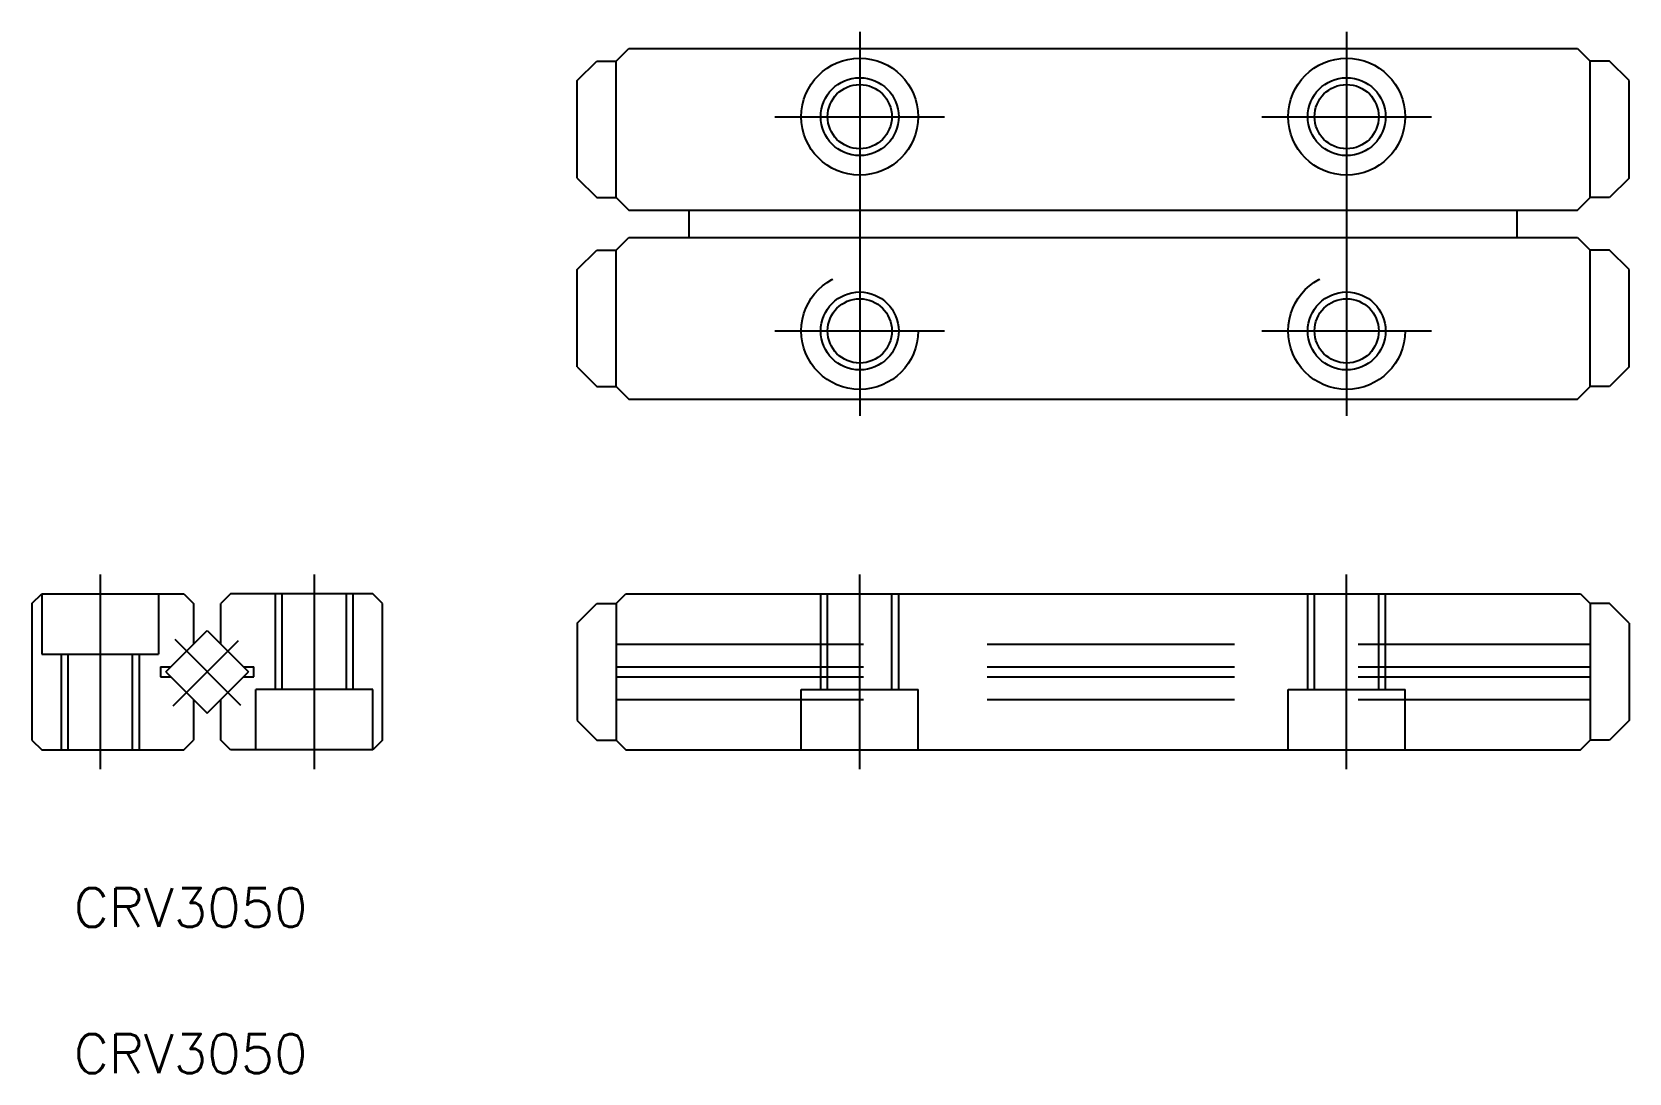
# Model space of a CAD drawing. Extents: x -28 to 54, y -20.6 to 32.8.
import ezdxf

# ---------------------------------------------------------------- set-up
doc = ezdxf.new("R2010")
doc.units = 0
doc.linetypes.add('CENTER', pattern=[50.8, 31.75, -6.35, 6.35, -6.35])
doc.linetypes.add('DASHED', pattern=[19.05, 12.7, -6.35])
doc.layers.get('0').update_dxf_attribs({"linetype": 'CONTINUOUS'})
doc.layers.add('CENTER', color=1, linetype='CONTINUOUS')
doc.styles.get("Standard").update_dxf_attribs({"font": 'txt.shx', "height": 3, "bigfont": 'bigfont.shx'})

msp = doc.modelspace()

# ---------------------------------------------------------------- linework, layer by layer
at = {"color": 7, "linetype": 'CONTINUOUS'}
for p, q in [((2, 31.35), (2.65, 32)), ((2.65, 32), (51.35, 32)), ((51.35, 32), (52, 31.35)), ((0, 30.35), (1, 31.35)), ((1, 31.35), (2, 31.35)), ((2, 24.35), (2, 31.35)), ((53, 31.35), (52, 31.35)), ((52, 24.35), (52, 31.35)), ((54, 30.35), (53, 31.35)), ((0, 25.35), (0, 30.35)), ((54, 25.35), (54, 30.35)), ((0, 25.35), (1, 24.35)), ((54, 25.35), (53, 24.35)), ((1, 24.35), (2, 24.35)), ((2, 24.35), (2.65, 23.7)), ((51.35, 23.7), (52, 24.35)), ((53, 24.35), (52, 24.35)), ((2.65, 23.7), (51.35, 23.7)), ((5.75, 22.3), (5.75, 23.7)), ((48.25, 22.3), (48.25, 23.7)), ((2, 21.65), (2.65, 22.3)), ((2.65, 22.3), (51.35, 22.3)), ((51.35, 22.3), (52, 21.65)), ((0, 20.65), (1, 21.65)), ((1, 21.65), (2, 21.65)), ((2, 14.65), (2, 21.65)), ((53, 21.65), (52, 21.65)), ((52, 14.65), (52, 21.65)), ((54, 20.65), (53, 21.65)), ((0, 15.65), (0, 20.65)), ((54, 15.65), (54, 20.65)), ((0, 15.65), (1, 14.65)), ((54, 15.65), (53, 14.65)), ((1, 14.65), (2, 14.65)), ((2, 14.65), (2.65, 14)), ((2.65, 14), (51.35, 14)), ((51.35, 14), (52, 14.65)), ((53, 14.65), (52, 14.65)), ((-28, 3.5), (-27.5, 4)), ((-28, 3.5), (-28, -3.5)), ((-27.5, 4), (-20.2, 4)), ((-27.5, 4), (-27.5, 0.9)), ((-21.5, 4), (-21.5, 0.9)), ((-20.2, 4), (-19.7, 3.5)), ((-19.7, 3.5), (-19.7, 1.421)), ((-17.8, 4), (-18.3, 3.5)), ((-18.3, 1.421), (-18.3, 3.5)), ((-10.5, 4), (-17.8, 4)), ((-15.15, -0.9), (-15.15, 4)), ((-14.15, 4), (-14.15, 4)), ((-12.325, 4), (-12.325, 4)), ((-11.85, -0.9), (-11.85, 4)), ((-10, 3.5), (-10.5, 4)), ((-10, -3.5), (-10, 3.5)), ((0, 2.5), (1, 3.5)), ((1, 3.5), (2, 3.5)), ((2, 3.5), (2.5, 4)), ((2, 3.5), (2, -3.5)), ((2.5, 4), (51.5, 4)), ((51.5, 4), (52, 3.5)), ((53, 3.5), (52, 3.5)), ((52, 3.5), (52, -3.5)), ((54, 2.5), (53, 3.5)), ((0, 2.5), (0, -2.5)), ((54, 2.5), (54, -2.5)), ((-21.121, 0), (-19, 2.121)), ((-19, 2.121), (-16.879, 0)), ((-27.5, 0.9), (-21.5, 0.9)), ((-26.15, 0.9), (-26.15, -4)), ((-22.85, 0.9), (-22.85, -4)), ((-21.4, 0.25), (-20.871, 0.25)), ((-21.4, 0.25), (-21.4, -0.25)), ((-17.129, 0.25), (-16.6, 0.25)), ((-16.6, -0.25), (-16.6, 0.25)), ((-21.4, -0.25), (-20.871, -0.25)), ((-21.121, 0), (-19, -2.121)), ((-19, -2.121), (-16.879, 0)), ((-17.129, -0.25), (-16.6, -0.25)), ((-19.7, -1.421), (-19.7, -3.5)), ((-18.3, -3.5), (-18.3, -1.421)), ((-16.5, -4), (-16.5, -0.9)), ((-10.5, -0.9), (-16.5, -0.9)), ((-10.5, -4), (-10.5, -0.9)), ((0, -2.5), (1, -3.5)), ((54, -2.5), (53, -3.5)), ((-28, -3.5), (-27.5, -4)), ((-27.5, -4), (-20.2, -4)), ((-20.2, -4), (-19.7, -3.5)), ((-17.8, -4), (-18.3, -3.5)), ((-10.5, -4), (-17.8, -4)), ((-10, -3.5), (-10.5, -4)), ((1, -3.5), (2, -3.5)), ((2, -3.5), (2.5, -4)), ((2.5, -4), (51.5, -4)), ((51.5, -4), (52, -3.5)), ((53, -3.5), (52, -3.5))]:
    msp.add_line(p, q, dxfattribs=at)
at = {"color": 3}
for p, q in [((-15.5, -0.9), (-15.5, 4)), ((-11.5, -0.9), (-11.5, 4)), ((-26.5, 0.9), (-26.5, -4)), ((-22.5, 0.9), (-22.5, -4))]:
    msp.add_line(p, q, dxfattribs=at)
at = {"color": 3, "linetype": 'DASHED'}
for p, q in [((12.5, -0.9), (12.5, 4)), ((12.85, -0.9), (12.85, 4)), ((16.15, -0.9), (16.15, 4)), ((16.5, -0.9), (16.5, 4)), ((37.5, -0.9), (37.5, 4)), ((37.85, -0.9), (37.85, 4)), ((41.15, -0.9), (41.15, 4)), ((41.5, -0.9), (41.5, 4)), ((2, 1.421), (52, 1.421)), ((2, 0.25), (52, 0.25)), ((2, -0.25), (52, -0.25)), ((2, -1.421), (52, -1.421)), ((11.5, -4), (11.5, -0.9)), ((11.5, -0.9), (17.5, -0.9)), ((17.5, -4), (17.5, -0.9)), ((36.5, -0.9), (42.5, -0.9)), ((36.5, -0.9), (42.5, -0.9)), ((36.5, -4), (36.5, -0.9)), ((42.5, -4), (42.5, -0.9))]:
    msp.add_line(p, q, dxfattribs=at)
at = {"color": 7, "linetype": 'CONTINUOUS'}
for centre, radius in [((14.5, 28.5), 3), ((39.5, 28.5), 3), ((14.5, 28.5), 1.65), ((39.5, 28.5), 1.65), ((14.5, 17.5), 1.65), ((39.5, 17.5), 1.65)]:
    msp.add_circle(centre, radius, dxfattribs=at)
at = {"color": 3}
for centre in [(14.5, 28.5), (39.5, 28.5), (14.5, 17.5), (39.5, 17.5)]:
    msp.add_circle(centre, 2, dxfattribs=at)
at = {"color": 3, "linetype": 'DASHED'}
for centre in [(14.5, 17.5), (39.5, 17.5)]:
    msp.add_circle(centre, 3, dxfattribs=at)
at = {"layer": 'CENTER', "color": 1, "linetype": 'CENTER'}
for p, q in [((14.5, 32.85), (14.5, 22.85)), ((39.5, 32.85), (39.5, 22.85)), ((10.15, 28.5), (18.85, 28.5)), ((35.15, 28.5), (43.85, 28.5)), ((14.5, 23.15), (14.5, 13.15)), ((39.5, 23.15), (39.5, 13.15)), ((10.15, 17.5), (18.85, 17.5)), ((35.15, 17.5), (43.85, 17.5)), ((-24.5, 5), (-24.5, -5)), ((-13.5, -5), (-13.5, 5)), ((14.5, -5), (14.5, 5)), ((39.5, -5), (39.5, 5)), ((-20.67, 1.67), (-17.297, -1.703)), ((-20.75, -1.75), (-17.39, 1.61))]:
    msp.add_line(p, q, dxfattribs=at)

# ---------------------------------------------------------------- texts
at = {"color": 7, "linetype": 'CONTINUOUS'}
for p in [(-25.853, -13.098), (-25.853, -20.598)]:
    msp.add_text('CRV3050', height=2, dxfattribs=at).set_placement(p)

doc.saveas('drawing.dxf')
